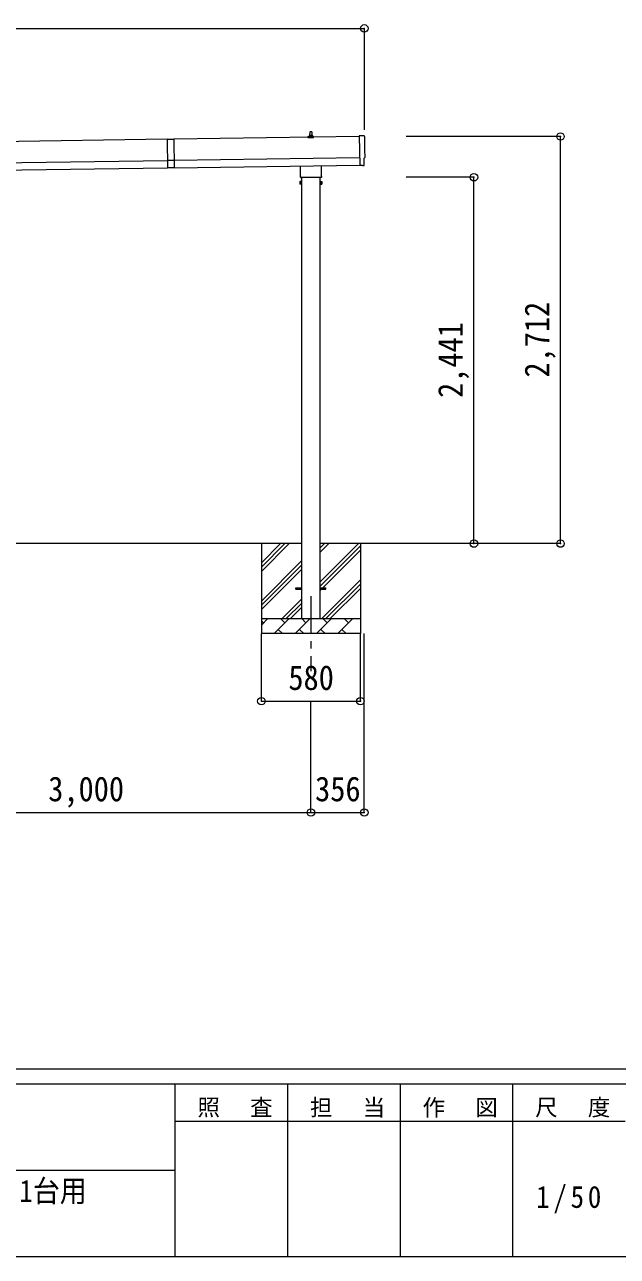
# Model space of a CAD drawing. Units: millimetres at full size, sheet at 1:50; some dimension numbers follow another scale. Extents: x -14053 to 14053, y -9700 to 9700.
# Drawn here: x 3501 to 7450, y -9700 to -1493 of the extents above; entities that cross this region are included whole.
import ezdxf
from ezdxf.enums import TextEntityAlignment as Align

# ---------------------------------------------------------------- set-up
doc = ezdxf.new("R2010")
doc.units = ezdxf.units.MM
doc.header["$LTSCALE"] = 50
doc.header["$PDMODE"] = 32
doc.header["$PDSIZE"] = 50
doc.linetypes.add('CHAIN1', pattern=[8, 5, -1, 1, -1])
for name, color, linetype, lineweight in [('0-0_0', 7, 'Continuous', 9), ('0-1_Defpoints', 4, 'Continuous', 9), ('0-6_PARTS1', 6, 'Continuous', 9), ('F-0', 7, 'Continuous', 9)]:
    doc.layers.add(name, color=color, linetype=linetype, lineweight=lineweight)
doc.styles.add('ＭＳ ゴシック', font='')
doc.styles.get('ＭＳ ゴシック').set_extended_font_data('MS Gothic')

msp = doc.modelspace()

# ---------------------------------------------------------------- linework, layer by layer
at = {"layer": '0-0_0'}
for p, q in [((5345.37, -4950.76), (2470.37, -4950.76)), ((5077.87, -4950.76), (5077.87, -5550.76)), ((5077.87, -5135.81), (5262.93, -4950.76)), ((5077.87, -5107.53), (5234.64, -4950.76)), ((5077.87, -5079.24), (5206.36, -4950.76)), ((5470.37, -5205.86), (5725.47, -4950.76)), ((5470.37, -5007.87), (5527.48, -4950.76)), ((5470.37, -4979.58), (5499.2, -4950.76)), ((6547.67, -4950.76), (5470.37, -4950.76)), ((5470.37, -5234.14), (5737.87, -4966.64)), ((5470.37, -5262.43), (5737.87, -4994.93)), ((5737.87, -4950.76), (5737.87, -5550.76)), ((5077.87, -5333.8), (5345.37, -5066.3)), ((5077.87, -5362.08), (5345.37, -5094.58)), ((5077.87, -5390.37), (5345.37, -5122.87)), ((5480.03, -5450.76), (5737.87, -5192.92)), ((5508.32, -5450.76), (5737.87, -5221.2)), ((5536.6, -5450.76), (5737.87, -5249.48)), ((5215.47, -5450.76), (5345.37, -5320.86)), ((5243.76, -5450.76), (5345.37, -5349.14)), ((5272.04, -5450.76), (5345.37, -5377.43)), ((5077.87, -5450.76), (5737.87, -5450.76)), ((5077.87, -5493.65), (5120.77, -5450.76)), ((5092.21, -5479.31), (5077.87, -5464.97)), ((5162.19, -5550.76), (5262.19, -5450.76)), ((5233.64, -5479.31), (5205.08, -5450.76)), ((5303.61, -5550.76), (5403.61, -5450.76)), ((5375.06, -5479.31), (5346.5, -5450.76)), ((5445.03, -5550.76), (5545.03, -5450.76)), ((5516.48, -5479.31), (5487.93, -5450.76)), ((5586.45, -5550.76), (5686.45, -5450.76)), ((5657.9, -5479.31), (5629.35, -5450.76)), ((5734.59, -5450.76), (5737.87, -5447.47)), ((5737.87, -5550.76), (5077.87, -5550.76)), ((5190.74, -5522.21), (5219.3, -5550.76)), ((5332.16, -5522.21), (5360.72, -5550.76)), ((5473.59, -5522.21), (5502.14, -5550.76)), ((5615.01, -5522.21), (5643.56, -5550.76))]:
    msp.add_line(p, q, dxfattribs=at)
at = {"layer": '0-1_Defpoints'}
for p, q in [((5401.87, -2230.78), (5402.6, -2207.26)), ((5403.6, -2206.28), (5412.15, -2206.28)), ((5413.15, -2207.26), (5413.87, -2230.78)), ((4450.11, -2257.31), (-914.85, -2333.95)), ((4450.09, -2256.31), (4452.83, -2448.29)), ((5730.48, -2239.02), (4495.1, -2256.67)), ((5389.62, -2246.28), (5389.62, -2238.57)), ((5426.12, -2246.28), (5389.62, -2246.28)), ((5390.01, -2237.78), (5425.74, -2237.78)), ((5390.39, -2237.6), (5397.11, -2235.97)), ((5397.49, -2235.78), (5418.26, -2235.78)), ((5397.87, -2235), (5397.87, -2230.78)), ((5398.87, -2230.78), (5416.87, -2230.78)), ((5417.87, -2235), (5417.87, -2230.78)), ((5425.36, -2237.6), (5418.64, -2235.97)), ((5426.12, -2246.28), (5426.12, -2238.57)), ((4497.1, -2396.66), (5732.48, -2379.01)), ((-912.85, -2473.94), (4452.11, -2397.3)), ((-912.13, -2523.94), (4452.82, -2447.29)), ((4497.12, -2398.16), (4452.13, -2398.8)), ((4497.83, -2447.65), (4452.83, -2448.29)), ((4497.82, -2446.65), (5733.19, -2429)), ((5339.57, -2500.27), (5339.57, -2434.63)), ((5476.17, -2432.67), (5476.17, -2500.27)), ((5733.23, -2431.77), (5733.24, -2432.77)), ((5752.87, -2432.49), (5759.79, -2432.03)), ((5333.87, -2538.55), (5334.63, -2537.23)), ((5333.87, -2538.55), (5333.87, -2555.55)), ((5340.87, -2542.14), (5334.63, -2542.14)), ((5337.87, -2509.05), (5337.87, -2503.55)), ((5475.81, -2512.55), (5339.94, -2512.55)), ((5345.37, -2512.55), (5345.37, -5450.76)), ((5470.37, -5450.76), (5470.37, -2512.55)), ((5474.87, -2542.14), (5481.12, -2542.14)), ((5477.87, -2503.55), (5477.87, -2509.05)), ((5481.87, -2538.55), (5481.12, -2537.23)), ((5481.87, -2538.55), (5481.87, -2555.55)), ((5333.87, -2555.55), (5334.63, -2556.86)), ((5340.87, -2551.95), (5334.63, -2551.95)), ((5340.87, -2556.86), (5334.63, -2556.86)), ((5343.37, -2556.25), (5340.87, -2556.25)), ((5472.37, -2556.25), (5474.87, -2556.25)), ((5474.87, -2551.95), (5481.12, -2551.95)), ((5474.87, -2556.86), (5481.12, -2556.86)), ((5481.87, -2555.55), (5481.12, -2556.86)), ((5307.87, -5246.26), (5345.37, -5246.26)), ((5307.87, -5255.26), (5307.87, -5246.26)), ((5470.37, -5246.26), (5507.87, -5246.26)), ((5507.87, -5255.26), (5507.87, -5246.26)), ((5307.87, -5255.26), (5345.37, -5255.26)), ((5470.37, -5255.26), (5507.87, -5255.26))]:
    msp.add_line(p, q, dxfattribs=at)
at = {"layer": '0-1_Defpoints', "color": 7, "linetype": 'CHAIN1'}
msp.add_line((5407.87, -5300.76), (5407.87, -5800.76), dxfattribs=at)
at = {"layer": '0-1_Defpoints'}
for points in [[(4450.09, -2256.31), (4495.09, -2255.67), (4497.83, -2447.65)], [(5762, -2235.14), (5730.4, -2233.93), (5733.23, -2431.77)], [(5752.13, -2432.23), (5751.45, -2431.61), (5733.24, -2432.77)], [(5762.58, -2429), (5761.91, -2381.97), (5762.51, -2381.97)], [(5340.87, -2556.86), (5340.87, -2537.23), (5334.63, -2537.23)], [(5340.87, -2556.25), (5340.87, -2537.85), (5343.37, -2537.85)], [(5474.87, -2556.25), (5474.87, -2537.85), (5472.37, -2537.85)], [(5474.87, -2556.86), (5474.87, -2537.23), (5481.12, -2537.23)]]:
    msp.add_lwpolyline(points, dxfattribs=at)
for points in [[(5343.37, -2557.55), (5343.37, -2536.55), (5345.37, -2536.55), (5345.37, -2557.55)], [(5472.37, -2557.55), (5472.37, -2536.55), (5470.37, -2536.55), (5470.37, -2557.55)]]:
    msp.add_lwpolyline(points, close=True, dxfattribs=at)
for centre, radius, start, end in [((5403.6, -2207.28), 1, 90, 178.60509), ((5412.15, -2207.28), 1, 1.39491, 90), ((5390.62, -2238.57), 1, 103.62699, 180), ((5396.87, -2235), 1, 283.62699, 0), ((5401.96, -2231.42), 4.13, 90, 171.17633), ((5398.87, -2231.78), 1, 90, 180), ((5411.21, -2230.78), 4.83, 133.60282, 180), ((5404.54, -2230.78), 4.83, 0, 46.39718), ((5413.79, -2231.42), 4.13, 8.82367, 90), ((5416.87, -2231.78), 1, 0, 90), ((5418.87, -2235), 1, 180, 256.37301), ((5425.12, -2238.57), 1, 0, 76.37301), ((5338.22, -2539.68), 4.34, 145.61575, 214.38425), ((5350.12, -2547.05), 16.24, 162.41205, 197.58795), ((5341.87, -2503.55), 4, 125.09963, 180), ((5341.87, -2509.05), 4, 180, 194.47751), ((5341.87, -2509.05), 4, 194.47751, 241.04498), ((5473.87, -2509.05), 4, 298.95502, 345.52249), ((5473.87, -2503.55), 4, 0, 54.90037), ((5473.87, -2509.05), 4, 345.52249, 0), ((5465.63, -2547.05), 16.24, 342.41205, 17.58795), ((5477.53, -2539.68), 4.34, 325.61575, 34.38425), ((5338.22, -2554.41), 4.34, 145.61575, 214.38425), ((5477.53, -2554.41), 4.34, 325.61575, 34.38425)]:
    msp.add_arc(centre, radius, start, end, dxfattribs=at)
for centre, major_axis, ratio, start_param, end_param in [((5761.88, -2238.13), (3, 0.04), 0.99863, 6.2683889, 7.8016218), ((10528.26, -2240.48), (-4762.89, -68.04), 0.99863, 6.2683889, 6.2976778), ((5762.45, -2377.57), (4.41, 0.06), 0.99863, 4.712389, 6.2976778), ((5752.8, -2431.49), (0.737, -0.68), 0.9974, 4.712389, 5.5252311), ((5759.58, -2429.03), (2.21, -2.04), 0.9974, 5.5252311, 7.0411395)]:
    msp.add_ellipse(centre, major_axis=major_axis, ratio=ratio, start_param=start_param, end_param=end_param, dxfattribs=at)
at = {"layer": '0-6_PARTS1'}
for p, q in [((-946.13, -1518.15), (5763.87, -1518.15)), ((5763.87, -1518.15), (5763.87, -2194.27)), ((7070.58, -2238.72), (6043.17, -2238.72)), ((7070.58, -4950.76), (7070.58, -2238.72)), ((6494.32, -2509.75), (6043.17, -2509.75)), ((6494.32, -4950.76), (6494.32, -2509.75)), ((6494.32, -4950.76), (6043.17, -4950.76)), ((7070.58, -4950.76), (6043.17, -4950.76)), ((5077.87, -6000.82), (5077.87, -5550.76)), ((5737.87, -6000.82), (5737.87, -5550.76)), ((5763.87, -6742.41), (5763.87, -5550.76)), ((5077.87, -6000.82), (5737.87, -6000.82)), ((5407.87, -6742.41), (5407.87, -6000.82)), ((2407.87, -6742.41), (5407.87, -6742.41)), ((5407.87, -6742.41), (5763.87, -6742.41))]:
    msp.add_line(p, q, dxfattribs=at)
for p in [(5763.87, -1518.15), (7070.58, -2238.72), (6494.32, -2509.75), (6494.32, -4950.76), (7070.58, -4950.76), (5077.87, -6000.82), (5737.87, -6000.82), (5407.87, -6742.41), (5763.87, -6742.41)]:
    msp.add_point(p, dxfattribs=at)
at = {"layer": 'F-0', "color": 5, "lineweight": 5}
for p, q in [((-14053.43, -8450), (13346.57, -8450)), ((-14053.43, -8550), (8901.98, -8550)), ((4501.97, -8550), (4501.97, -9700)), ((5251.97, -8550), (5251.97, -9700)), ((6001.97, -8550), (6001.97, -9700)), ((6751.97, -8550), (6751.97, -9700)), ((4501.97, -8800), (7501.97, -8800)), ((-5748.03, -9125), (4501.97, -9125)), ((-14053.43, -9700), (13346.57, -9700))]:
    msp.add_line(p, q, dxfattribs=at)

# ---------------------------------------------------------------- texts
at = {"layer": '0-6_PARTS1', "color": 7, "style": 'ＭＳ ゴシック', "width": 0.9}
for s, p in [('2,712', (7045.58, -3844.74)), ('2,441', (6469.32, -3980.25))]:
    msp.add_text(s, height=165, rotation=90, dxfattribs=at).set_placement(p, align=Align.BOTTOM_LEFT)
for s, p in [('580', (5257.87, -5975.82)), ('3,000', (3657.87, -6717.41)), ('356', (5435.87, -6717.41))]:
    msp.add_text(s, height=165, dxfattribs=at).set_placement(p, align=Align.BOTTOM_LEFT)
at = {"layer": 'F-0', "style": 'ＭＳ ゴシック', "width": 0.9}
msp.add_text('積雪100cm仕様\u3000奥行延長セット\u30001台用', height=146.6, dxfattribs=at).set_placement((676.97, -9380.76), align=Align.BOTTOM_LEFT)
at = {"layer": 'F-0', "attachment_point": 7, "style": 'ＭＳ ゴシック'}
for s, insert, char_height in [('\\T1.17;照\u3000査', (4651.98, -8775), 110), ('\\T1.17;担\u3000当', (5401.98, -8775), 110), ('\\T1.17;作\u3000図', (6151.97, -8775), 110), ('\\T1.17;尺\u3000度', (6901.98, -8775), 110), ('\\T1.28;\\W0.9;1/50', (6908.22, -9412.5), 146.6)]:
    msp.add_mtext(s, dxfattribs=dict(at, insert=insert, char_height=char_height))

doc.saveas('drawing.dxf')
